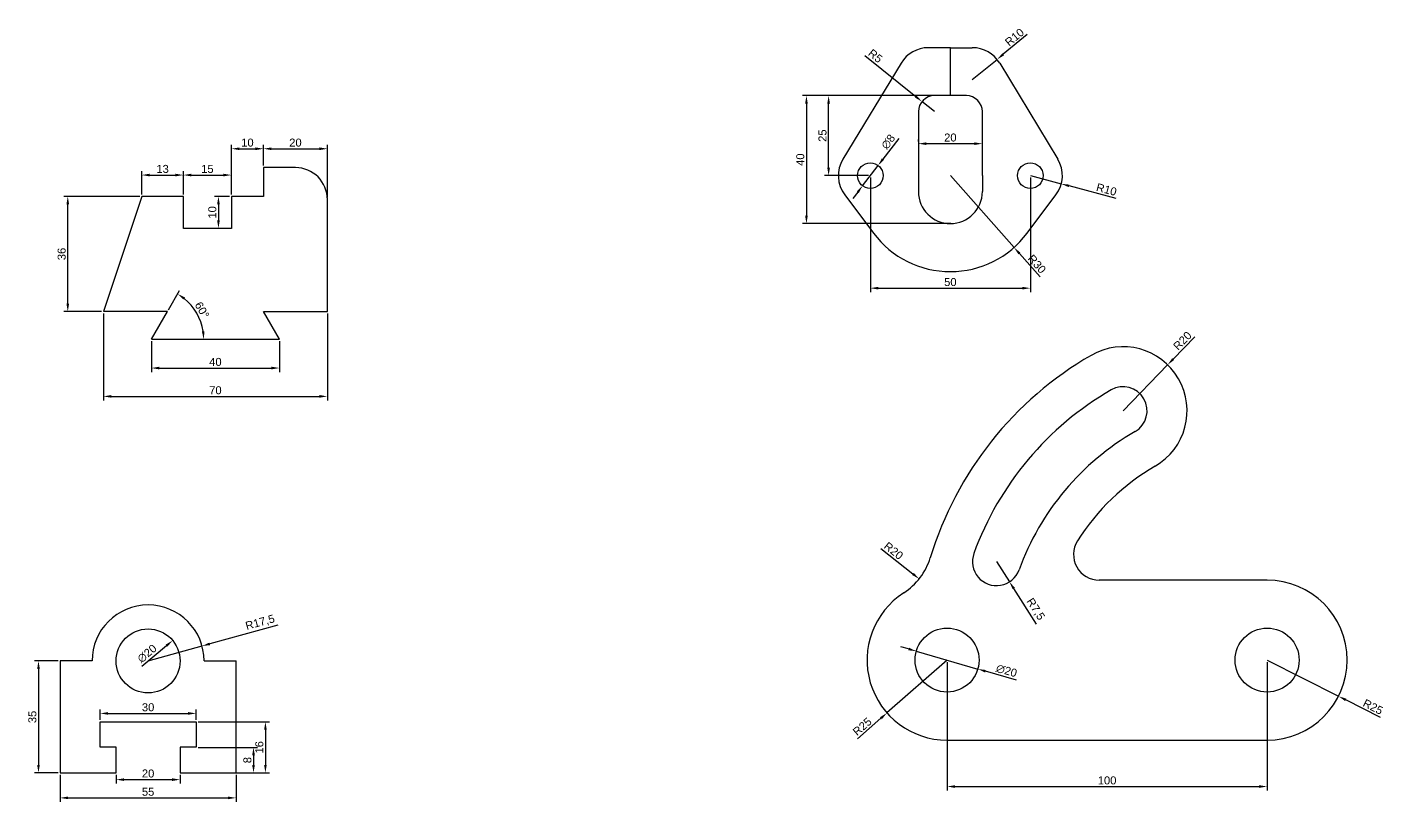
# Model space of a CAD drawing. Header units: millimetres. Extents: x 2433 to 2942, y 547 to 3299.
# Drawn here: x 2466.1 to 2890, y 1663.8 to 1906 of the extents above; entities that cross this region are included whole.
import ezdxf

# ---------------------------------------------------------------- set-up
doc = ezdxf.new("R2010")
doc.units = ezdxf.units.MM
doc.layers.get('0').update_dxf_attribs({"lineweight": 25})
doc.layers.add('ölçülendirme', color=2, linetype='Continuous', lineweight=15)
doc.styles.get("Standard").update_dxf_attribs({"font": 'arial.ttf'})
doc.dimstyles.new('ISO-25', dxfattribs={"dimtxt": 2.5, "dimasz": 2.5, "dimexe": 1.25, "dimexo": 0.625, "dimtad": 1, "dimtxsty": 'Standard', "dimcen": 2.5, "dimadec": 0, "dimazin": 0, "dimtfac": 1, "dimtmove": 0, "dimatfit": 3, "dimfxl": 1, "dimarcsym": 0})

# ---------------------------------------------------------------- blocks, each defined once
blk = doc.blocks.new('*D434')
at = {"layer": 'Defpoints', "color": 0, "transparency": 16777216}
for p in [(2514.95, 1859.71), (2501.95, 1853.04), (2514.95, 1853.04)]:
    blk.add_point(p, dxfattribs=at)
at = {"layer": 'ölçülendirme', "color": 0, "lineweight": -2, "transparency": 16777216}
for p, q in [((2501.95, 1853.66), (2501.95, 1860.96)), ((2514.95, 1853.66), (2514.95, 1860.96)), ((2504.45, 1859.71), (2512.45, 1859.71))]:
    blk.add_line(p, q, dxfattribs=at)
at = {"layer": 'ölçülendirme', "color": 0, "transparency": 16777216}
for points in [[(2504.45, 1860.13), (2504.45, 1859.29), (2501.95, 1859.71)], [(2512.45, 1860.13), (2512.45, 1859.29), (2514.95, 1859.71)]]:
    blk.add_solid(points, dxfattribs=at)
at = {"layer": 'ölçülendirme', "color": 0, "transparency": 16777216, "insert": (2508.45, 1861.61), "char_height": 2.5, "attachment_point": 5}
blk.add_mtext('13', dxfattribs=at)
blk = doc.blocks.new('*D435')
at = {"layer": 'Defpoints', "color": 0, "transparency": 16777216}
for p in [(2529.95, 1859.71), (2514.95, 1853.04), (2529.95, 1853.04)]:
    blk.add_point(p, dxfattribs=at)
at = {"layer": 'ölçülendirme', "color": 0, "lineweight": -2, "transparency": 16777216}
for p, q in [((2514.95, 1853.66), (2514.95, 1860.96)), ((2529.95, 1853.66), (2529.95, 1860.96)), ((2517.45, 1859.71), (2527.45, 1859.71))]:
    blk.add_line(p, q, dxfattribs=at)
at = {"layer": 'ölçülendirme', "color": 0, "transparency": 16777216}
for points in [[(2517.45, 1860.13), (2517.45, 1859.29), (2514.95, 1859.71)], [(2527.45, 1860.13), (2527.45, 1859.29), (2529.95, 1859.71)]]:
    blk.add_solid(points, dxfattribs=at)
at = {"layer": 'ölçülendirme', "color": 0, "transparency": 16777216, "insert": (2522.45, 1861.61), "char_height": 2.5, "attachment_point": 5}
blk.add_mtext('15', dxfattribs=at)
blk = doc.blocks.new('*D436')
at = {"layer": 'Defpoints', "color": 0, "transparency": 16777216}
for p in [(2539.95, 1867.93), (2539.95, 1862.04), (2529.95, 1853.04)]:
    blk.add_point(p, dxfattribs=at)
at = {"layer": 'ölçülendirme', "color": 0, "lineweight": -2, "transparency": 16777216}
for p, q in [((2529.95, 1853.66), (2529.95, 1869.18)), ((2532.45, 1867.93), (2537.45, 1867.93)), ((2539.95, 1862.66), (2539.95, 1869.18))]:
    blk.add_line(p, q, dxfattribs=at)
at = {"layer": 'ölçülendirme', "color": 0, "transparency": 16777216}
for points in [[(2532.45, 1868.35), (2532.45, 1867.52), (2529.95, 1867.93)], [(2537.45, 1868.35), (2537.45, 1867.52), (2539.95, 1867.93)]]:
    blk.add_solid(points, dxfattribs=at)
at = {"layer": 'ölçülendirme', "color": 0, "transparency": 16777216, "insert": (2534.95, 1869.84), "char_height": 2.5, "attachment_point": 5}
blk.add_mtext('10', dxfattribs=at)
blk = doc.blocks.new('*D437')
at = {"layer": 'Defpoints', "color": 0, "transparency": 16777216}
for p in [(2559.95, 1867.93), (2539.95, 1862.04), (2559.95, 1852.04)]:
    blk.add_point(p, dxfattribs=at)
at = {"layer": 'ölçülendirme', "color": 0, "lineweight": -2, "transparency": 16777216}
for p, q in [((2539.95, 1862.66), (2539.95, 1869.18)), ((2542.45, 1867.93), (2557.45, 1867.93)), ((2559.95, 1852.66), (2559.95, 1869.18))]:
    blk.add_line(p, q, dxfattribs=at)
at = {"layer": 'ölçülendirme', "color": 0, "transparency": 16777216}
for points in [[(2542.45, 1868.35), (2542.45, 1867.52), (2539.95, 1867.93)], [(2557.45, 1868.35), (2557.45, 1867.52), (2559.95, 1867.93)]]:
    blk.add_solid(points, dxfattribs=at)
at = {"layer": 'ölçülendirme', "color": 0, "transparency": 16777216, "insert": (2549.95, 1869.84), "char_height": 2.5, "attachment_point": 5}
blk.add_mtext('20', dxfattribs=at)
blk = doc.blocks.new('*D438')
at = {"layer": 'Defpoints', "color": 0, "transparency": 16777216}
for p in [(2529.95, 1853.04), (2525.9, 1843.04), (2529.95, 1843.04)]:
    blk.add_point(p, dxfattribs=at)
at = {"layer": 'ölçülendirme', "color": 0, "lineweight": -2, "transparency": 16777216}
for p, q in [((2529.32, 1853.04), (2524.65, 1853.04)), ((2525.9, 1850.54), (2525.9, 1845.54)), ((2529.32, 1843.04), (2524.65, 1843.04))]:
    blk.add_line(p, q, dxfattribs=at)
at = {"layer": 'ölçülendirme', "color": 0, "transparency": 16777216}
for points in [[(2525.48, 1850.54), (2526.32, 1850.54), (2525.9, 1853.04)], [(2525.48, 1845.54), (2526.32, 1845.54), (2525.9, 1843.04)]]:
    blk.add_solid(points, dxfattribs=at)
at = {"layer": 'ölçülendirme', "color": 0, "transparency": 16777216, "insert": (2524, 1848.04), "char_height": 2.5, "attachment_point": 5, "rotation": 90}
blk.add_mtext('10', dxfattribs=at)
blk = doc.blocks.new('*D439')
at = {"layer": 'Defpoints', "color": 0, "transparency": 16777216}
for p in [(2478.83, 1853.04), (2501.95, 1853.04), (2489.95, 1817.04)]:
    blk.add_point(p, dxfattribs=at)
at = {"layer": 'ölçülendirme', "color": 0, "lineweight": -2, "transparency": 16777216}
for p, q in [((2501.32, 1853.04), (2477.58, 1853.04)), ((2478.83, 1819.54), (2478.83, 1850.54)), ((2489.32, 1817.04), (2477.58, 1817.04))]:
    blk.add_line(p, q, dxfattribs=at)
at = {"layer": 'ölçülendirme', "color": 0, "transparency": 16777216}
for points in [[(2478.41, 1850.54), (2479.24, 1850.54), (2478.83, 1853.04)], [(2478.41, 1819.54), (2479.24, 1819.54), (2478.83, 1817.04)]]:
    blk.add_solid(points, dxfattribs=at)
at = {"layer": 'ölçülendirme', "color": 0, "transparency": 16777216, "insert": (2476.92, 1835.04), "char_height": 2.5, "attachment_point": 5, "rotation": 90}
blk.add_mtext('36', dxfattribs=at)
blk = doc.blocks.new('*D440')
at = {"layer": 'Defpoints', "color": 0, "transparency": 16777216}
for p in [(2504.95, 1808.38), (2544.95, 1808.38), (2544.95, 1799.39)]:
    blk.add_point(p, dxfattribs=at)
at = {"layer": 'ölçülendirme', "color": 0, "lineweight": -2, "transparency": 16777216}
for p, q in [((2504.95, 1807.75), (2504.95, 1798.14)), ((2544.95, 1807.75), (2544.95, 1798.14)), ((2507.45, 1799.39), (2542.45, 1799.39))]:
    blk.add_line(p, q, dxfattribs=at)
at = {"layer": 'ölçülendirme', "color": 0, "transparency": 16777216}
for points in [[(2507.45, 1799.81), (2507.45, 1798.97), (2504.95, 1799.39)], [(2542.45, 1799.81), (2542.45, 1798.97), (2544.95, 1799.39)]]:
    blk.add_solid(points, dxfattribs=at)
at = {"layer": 'ölçülendirme', "color": 0, "transparency": 16777216, "insert": (2524.95, 1801.29), "char_height": 2.5, "attachment_point": 5}
blk.add_mtext('40', dxfattribs=at)
blk = doc.blocks.new('*D442')
at = {"layer": 'Defpoints', "color": 0, "transparency": 16777216}
for p in [(2489.95, 1817.04), (2559.95, 1817.04), (2559.95, 1790.53)]:
    blk.add_point(p, dxfattribs=at)
at = {"layer": 'ölçülendirme', "color": 0, "lineweight": -2, "transparency": 16777216}
for p, q in [((2489.95, 1816.41), (2489.95, 1789.28)), ((2559.95, 1816.41), (2559.95, 1789.28)), ((2492.45, 1790.53), (2557.45, 1790.53))]:
    blk.add_line(p, q, dxfattribs=at)
at = {"layer": 'ölçülendirme', "color": 0, "transparency": 16777216}
for points in [[(2492.45, 1790.95), (2492.45, 1790.12), (2489.95, 1790.53)], [(2557.45, 1790.95), (2557.45, 1790.12), (2559.95, 1790.53)]]:
    blk.add_solid(points, dxfattribs=at)
at = {"layer": 'ölçülendirme', "color": 0, "transparency": 16777216, "insert": (2524.95, 1792.43), "char_height": 2.5, "attachment_point": 5}
blk.add_mtext('70', dxfattribs=at)
blk = doc.blocks.new('*D443')
at = {"layer": 'Defpoints', "color": 0, "transparency": 16777216}
for p in [(2509.95, 1817.04), (2520.32, 1813.97), (2504.95, 1808.38), (2504.95, 1808.38), (2544.95, 1808.38)]:
    blk.add_point(p, dxfattribs=at)
at = {"layer": 'ölçülendirme', "color": 0, "lineweight": -2, "transparency": 16777216}
blk.add_line((2510.26, 1817.58), (2513.75, 1823.63), dxfattribs=at)
blk.add_arc((2504.95, 1808.38), 16.37, 8.7606, 51.2394, dxfattribs=at)
at = {"layer": 'ölçülendirme', "color": 0, "transparency": 16777216}
for points in [[(2514.96, 1820.79), (2515.43, 1821.48), (2513.13, 1822.55)], [(2521.54, 1810.9), (2520.71, 1810.84), (2521.31, 1808.38)]]:
    blk.add_solid(points, dxfattribs=at)
at = {"layer": 'ölçülendirme', "color": 0, "transparency": 16777216, "insert": (2520.77, 1817.51), "char_height": 2.5, "attachment_point": 5, "rotation": 300}
blk.add_mtext('60°', dxfattribs=at)
blk = doc.blocks.new('*D444')
at = {"layer": 'Defpoints', "color": 0, "transparency": 16777216}
for p in [(2511.61, 1714.23), (2496.23, 1701.44)]:
    blk.add_point(p, dxfattribs=at)
at = {"layer": 'ölçülendirme', "color": 0, "lineweight": -2, "transparency": 16777216}
blk.add_line((2501.96, 1706.21), (2509.68, 1712.63), dxfattribs=at)
at = {"layer": 'ölçülendirme', "color": 0, "transparency": 16777216}
blk.add_solid([(2509.42, 1712.95), (2509.95, 1712.31), (2511.61, 1714.23)], dxfattribs=at)
at = {"layer": 'ölçülendirme', "color": 0, "transparency": 16777216, "insert": (2503.6, 1710.13), "char_height": 2.5, "attachment_point": 5, "rotation": 39.7404}
blk.add_mtext('∅20', dxfattribs=at)
blk = doc.blocks.new('*D445')
at = {"layer": 'Defpoints', "color": 0, "transparency": 16777216}
for p in [(2520.78, 1712.51), (2503.92, 1707.83)]:
    blk.add_point(p, dxfattribs=at)
at = {"layer": 'ölçülendirme', "color": 0, "lineweight": -2, "transparency": 16777216}
for p, q in [((2544.41, 1719.06), (2523.19, 1713.18)), ((2503.92, 1707.83), (2520.78, 1712.51))]:
    blk.add_line(p, q, dxfattribs=at)
at = {"layer": 'ölçülendirme', "color": 0, "transparency": 16777216}
blk.add_solid([(2523.08, 1713.58), (2523.3, 1712.77), (2520.78, 1712.51)], dxfattribs=at)
at = {"layer": 'ölçülendirme', "color": 0, "transparency": 16777216, "insert": (2538.95, 1719.75), "char_height": 2.5, "attachment_point": 5, "rotation": 15.4944}
blk.add_mtext('R17,5', dxfattribs=at)
blk = doc.blocks.new('*D446')
at = {"layer": 'Defpoints', "color": 0, "transparency": 16777216}
for p in [(2476.42, 1707.83), (2469.67, 1672.83), (2476.42, 1672.83)]:
    blk.add_point(p, dxfattribs=at)
at = {"layer": 'ölçülendirme', "color": 0, "lineweight": -2, "transparency": 16777216}
for p, q in [((2475.79, 1707.83), (2468.42, 1707.83)), ((2469.67, 1705.33), (2469.67, 1675.33)), ((2475.79, 1672.83), (2468.42, 1672.83))]:
    blk.add_line(p, q, dxfattribs=at)
at = {"layer": 'ölçülendirme', "color": 0, "transparency": 16777216}
for points in [[(2469.26, 1705.33), (2470.09, 1705.33), (2469.67, 1707.83)], [(2469.26, 1675.33), (2470.09, 1675.33), (2469.67, 1672.83)]]:
    blk.add_solid(points, dxfattribs=at)
at = {"layer": 'ölçülendirme', "color": 0, "transparency": 16777216, "insert": (2467.77, 1690.33), "char_height": 2.5, "attachment_point": 5, "rotation": 90}
blk.add_mtext('35', dxfattribs=at)
blk = doc.blocks.new('*D447')
at = {"layer": 'Defpoints', "color": 0, "transparency": 16777216}
for p in [(2518.92, 1691.43), (2488.92, 1688.83), (2518.92, 1688.83)]:
    blk.add_point(p, dxfattribs=at)
at = {"layer": 'ölçülendirme', "color": 0, "lineweight": -2, "transparency": 16777216}
for p, q in [((2488.92, 1689.46), (2488.92, 1692.68)), ((2491.42, 1691.43), (2516.42, 1691.43)), ((2518.92, 1689.46), (2518.92, 1692.68))]:
    blk.add_line(p, q, dxfattribs=at)
at = {"layer": 'ölçülendirme', "color": 0, "transparency": 16777216}
for points in [[(2491.42, 1691.85), (2491.42, 1691.02), (2488.92, 1691.43)], [(2516.42, 1691.85), (2516.42, 1691.02), (2518.92, 1691.43)]]:
    blk.add_solid(points, dxfattribs=at)
at = {"layer": 'ölçülendirme', "color": 0, "transparency": 16777216, "insert": (2503.92, 1693.34), "char_height": 2.5, "attachment_point": 5}
blk.add_mtext('30', dxfattribs=at)
blk = doc.blocks.new('*D448')
at = {"layer": 'Defpoints', "color": 0, "transparency": 16777216}
for p in [(2493.92, 1672.83), (2513.92, 1672.83), (2513.92, 1670.74)]:
    blk.add_point(p, dxfattribs=at)
at = {"layer": 'ölçülendirme', "color": 0, "lineweight": -2, "transparency": 16777216}
for p, q in [((2493.92, 1672.21), (2493.92, 1669.49)), ((2496.42, 1670.74), (2511.42, 1670.74)), ((2513.92, 1672.21), (2513.92, 1669.49))]:
    blk.add_line(p, q, dxfattribs=at)
at = {"layer": 'ölçülendirme', "color": 0, "transparency": 16777216}
for points in [[(2496.42, 1671.15), (2496.42, 1670.32), (2493.92, 1670.74)], [(2511.42, 1671.15), (2511.42, 1670.32), (2513.92, 1670.74)]]:
    blk.add_solid(points, dxfattribs=at)
at = {"layer": 'ölçülendirme', "color": 0, "transparency": 16777216, "insert": (2503.92, 1672.64), "char_height": 2.5, "attachment_point": 5}
blk.add_mtext('20', dxfattribs=at)
blk = doc.blocks.new('*D449')
at = {"layer": 'Defpoints', "color": 0, "transparency": 16777216}
for p in [(2476.42, 1672.83), (2531.42, 1672.83), (2531.42, 1665.03)]:
    blk.add_point(p, dxfattribs=at)
at = {"layer": 'ölçülendirme', "color": 0, "lineweight": -2, "transparency": 16777216}
for p, q in [((2476.42, 1672.21), (2476.42, 1663.78)), ((2531.42, 1672.21), (2531.42, 1663.78)), ((2478.92, 1665.03), (2528.92, 1665.03))]:
    blk.add_line(p, q, dxfattribs=at)
at = {"layer": 'ölçülendirme', "color": 0, "transparency": 16777216}
for points in [[(2478.92, 1665.45), (2478.92, 1664.62), (2476.42, 1665.03)], [(2528.92, 1665.45), (2528.92, 1664.62), (2531.42, 1665.03)]]:
    blk.add_solid(points, dxfattribs=at)
at = {"layer": 'ölçülendirme', "color": 0, "transparency": 16777216, "insert": (2503.92, 1666.93), "char_height": 2.5, "attachment_point": 5}
blk.add_mtext('55', dxfattribs=at)
blk = doc.blocks.new('*D450')
at = {"layer": 'Defpoints', "color": 0, "transparency": 16777216}
for p in [(2518.92, 1680.83), (2518.92, 1672.83), (2536.86, 1672.83)]:
    blk.add_point(p, dxfattribs=at)
at = {"layer": 'ölçülendirme', "color": 0, "lineweight": -2, "transparency": 16777216}
for p, q in [((2519.54, 1680.83), (2538.11, 1680.83)), ((2536.86, 1678.33), (2536.86, 1675.33)), ((2519.54, 1672.83), (2538.11, 1672.83))]:
    blk.add_line(p, q, dxfattribs=at)
at = {"layer": 'ölçülendirme', "color": 0, "transparency": 16777216}
for points in [[(2536.44, 1678.33), (2537.28, 1678.33), (2536.86, 1680.83)], [(2536.44, 1675.33), (2537.28, 1675.33), (2536.86, 1672.83)]]:
    blk.add_solid(points, dxfattribs=at)
at = {"layer": 'ölçülendirme', "color": 0, "transparency": 16777216, "insert": (2534.96, 1676.83), "char_height": 2.5, "attachment_point": 5, "rotation": 90}
blk.add_mtext('8', dxfattribs=at)
blk = doc.blocks.new('*D451')
at = {"layer": 'Defpoints', "color": 0, "transparency": 16777216}
for p in [(2518.92, 1688.83), (2518.92, 1672.83), (2540.58, 1672.83)]:
    blk.add_point(p, dxfattribs=at)
at = {"layer": 'ölçülendirme', "color": 0, "lineweight": -2, "transparency": 16777216}
for p, q in [((2519.54, 1688.83), (2541.83, 1688.83)), ((2540.58, 1686.33), (2540.58, 1675.33)), ((2519.54, 1672.83), (2541.83, 1672.83))]:
    blk.add_line(p, q, dxfattribs=at)
at = {"layer": 'ölçülendirme', "color": 0, "transparency": 16777216}
for points in [[(2540.16, 1686.33), (2540.99, 1686.33), (2540.58, 1688.83)], [(2540.16, 1675.33), (2540.99, 1675.33), (2540.58, 1672.83)]]:
    blk.add_solid(points, dxfattribs=at)
at = {"layer": 'ölçülendirme', "color": 0, "transparency": 16777216, "insert": (2538.68, 1680.83), "char_height": 2.5, "attachment_point": 5, "rotation": 90}
blk.add_mtext('16', dxfattribs=at)
blk = doc.blocks.new('*D500')
at = {"layer": 'Defpoints', "color": 0, "transparency": 16777216}
for p in [(2779.57, 1859.53), (2789.24, 1856.96)]:
    blk.add_point(p, dxfattribs=at)
at = {"layer": 'ölçülendirme', "color": 0, "lineweight": -2, "transparency": 16777216}
for p, q in [((2779.57, 1859.53), (2789.24, 1856.96)), ((2806.34, 1852.42), (2791.65, 1856.32))]:
    blk.add_line(p, q, dxfattribs=at)
at = {"layer": 'ölçülendirme', "color": 0, "transparency": 16777216}
blk.add_solid([(2791.76, 1856.72), (2791.55, 1855.92), (2789.24, 1856.96)], dxfattribs=at)
at = {"layer": 'ölçülendirme', "color": 0, "transparency": 16777216, "insert": (2803.35, 1855.18), "char_height": 2.5, "attachment_point": 5, "rotation": 345.1293}
blk.add_mtext('R10', dxfattribs=at)
blk = doc.blocks.new('*D501')
at = {"layer": 'Defpoints', "color": 0, "transparency": 16777216}
for p in [(2745.69, 1882.68), (2749.57, 1879.53)]:
    blk.add_point(p, dxfattribs=at)
at = {"layer": 'ölçülendirme', "color": 0, "lineweight": -2, "transparency": 16777216}
for p, q in [((2727.9, 1897.13), (2743.75, 1884.25)), ((2749.57, 1879.53), (2745.69, 1882.68))]:
    blk.add_line(p, q, dxfattribs=at)
at = {"layer": 'ölçülendirme', "color": 0, "transparency": 16777216}
blk.add_solid([(2744.01, 1884.58), (2743.49, 1883.93), (2745.69, 1882.68)], dxfattribs=at)
at = {"layer": 'ölçülendirme', "color": 0, "transparency": 16777216, "insert": (2731.16, 1896.93), "char_height": 2.5, "attachment_point": 5, "rotation": 320.9126}
blk.add_mtext('R5', dxfattribs=at)
blk = doc.blocks.new('*D502')
at = {"layer": 'Defpoints', "color": 0, "transparency": 16777216}
for p in [(2769.17, 1895.87), (2761.43, 1889.53)]:
    blk.add_point(p, dxfattribs=at)
at = {"layer": 'ölçülendirme', "color": 0, "lineweight": -2, "transparency": 16777216}
for p, q in [((2778.61, 1903.61), (2771.1, 1897.45)), ((2761.43, 1889.53), (2769.17, 1895.87))]:
    blk.add_line(p, q, dxfattribs=at)
at = {"layer": 'ölçülendirme', "color": 0, "transparency": 16777216}
blk.add_solid([(2770.83, 1897.77), (2771.36, 1897.13), (2769.17, 1895.87)], dxfattribs=at)
at = {"layer": 'ölçülendirme', "color": 0, "transparency": 16777216, "insert": (2774.62, 1902.8), "char_height": 2.5, "attachment_point": 5, "rotation": 39.3544}
blk.add_mtext('R10', dxfattribs=at)
blk = doc.blocks.new('*D503')
at = {"layer": 'Defpoints', "color": 0, "transparency": 16777216}
for p in [(2732, 1862.71), (2727.15, 1856.35)]:
    blk.add_point(p, dxfattribs=at)
at = {"layer": 'ölçülendirme', "color": 0, "lineweight": -2, "transparency": 16777216}
for p, q in [((2738.44, 1871.14), (2733.52, 1864.69)), ((2727.15, 1856.35), (2732, 1862.71)), ((2725.63, 1854.36), (2724.11, 1852.37))]:
    blk.add_line(p, q, dxfattribs=at)
at = {"layer": 'ölçülendirme', "color": 0, "transparency": 16777216}
for points in [[(2733.18, 1864.95), (2733.85, 1864.44), (2732, 1862.71)], [(2725.3, 1854.61), (2725.96, 1854.11), (2727.15, 1856.35)]]:
    blk.add_solid(points, dxfattribs=at)
at = {"layer": 'ölçülendirme', "color": 0, "transparency": 16777216, "insert": (2735.17, 1870.11), "char_height": 2.5, "attachment_point": 5, "rotation": 52.6577}
blk.add_mtext('∅8', dxfattribs=at)
blk = doc.blocks.new('*D504')
at = {"layer": 'Defpoints', "color": 0, "transparency": 16777216}
for p in [(2754.57, 1859.53), (2774.47, 1837.08)]:
    blk.add_point(p, dxfattribs=at)
at = {"layer": 'ölçülendirme', "color": 0, "lineweight": -2, "transparency": 16777216}
for p, q in [((2754.57, 1859.53), (2774.47, 1837.08)), ((2782.58, 1827.94), (2776.13, 1835.21))]:
    blk.add_line(p, q, dxfattribs=at)
at = {"layer": 'ölçülendirme', "color": 0, "transparency": 16777216}
blk.add_solid([(2776.44, 1835.48), (2775.82, 1834.93), (2774.47, 1837.08)], dxfattribs=at)
at = {"layer": 'ölçülendirme', "color": 0, "transparency": 16777216, "insert": (2781.61, 1831.9), "char_height": 2.5, "attachment_point": 5, "rotation": 311.558}
blk.add_mtext('R30', dxfattribs=at)
blk = doc.blocks.new('*D505')
at = {"layer": 'Defpoints', "color": 0, "transparency": 16777216}
for p in [(2744.57, 1869.53), (2764.57, 1869.53), (2764.57, 1869.53)]:
    blk.add_point(p, dxfattribs=at)
at = {"layer": 'ölçülendirme', "color": 0, "lineweight": -2, "transparency": 16777216}
for p, q in [((2744.57, 1870.15), (2744.57, 1870.78)), ((2747.07, 1869.53), (2762.07, 1869.53)), ((2764.57, 1870.15), (2764.57, 1870.78))]:
    blk.add_line(p, q, dxfattribs=at)
at = {"layer": 'ölçülendirme', "color": 0, "transparency": 16777216}
for points in [[(2747.07, 1869.94), (2747.07, 1869.11), (2744.57, 1869.53)], [(2762.07, 1869.94), (2762.07, 1869.11), (2764.57, 1869.53)]]:
    blk.add_solid(points, dxfattribs=at)
at = {"layer": 'ölçülendirme', "color": 0, "transparency": 16777216, "insert": (2754.57, 1871.43), "char_height": 2.5, "attachment_point": 5}
blk.add_mtext('20', dxfattribs=at)
blk = doc.blocks.new('*D506')
at = {"layer": 'Defpoints', "color": 0, "transparency": 16777216}
for p in [(2716.54, 1884.53), (2754.57, 1884.53), (2729.57, 1859.53)]:
    blk.add_point(p, dxfattribs=at)
at = {"layer": 'ölçülendirme', "color": 0, "lineweight": -2, "transparency": 16777216}
for p, q in [((2753.95, 1884.53), (2715.29, 1884.53)), ((2716.54, 1862.03), (2716.54, 1882.03)), ((2728.95, 1859.53), (2715.29, 1859.53))]:
    blk.add_line(p, q, dxfattribs=at)
at = {"layer": 'ölçülendirme', "color": 0, "transparency": 16777216}
for points in [[(2716.12, 1882.03), (2716.95, 1882.03), (2716.54, 1884.53)], [(2716.12, 1862.03), (2716.95, 1862.03), (2716.54, 1859.53)]]:
    blk.add_solid(points, dxfattribs=at)
at = {"layer": 'ölçülendirme', "color": 0, "transparency": 16777216, "insert": (2714.63, 1872.03), "char_height": 2.5, "attachment_point": 5, "rotation": 90}
blk.add_mtext('25', dxfattribs=at)
blk = doc.blocks.new('*D507')
at = {"layer": 'Defpoints', "color": 0, "transparency": 16777216}
for p in [(2754.57, 1884.53), (2709.61, 1844.53), (2755.39, 1844.53)]:
    blk.add_point(p, dxfattribs=at)
at = {"layer": 'ölçülendirme', "color": 0, "lineweight": -2, "transparency": 16777216}
for p, q in [((2753.95, 1884.53), (2708.36, 1884.53)), ((2709.61, 1882.03), (2709.61, 1847.03)), ((2754.76, 1844.53), (2708.36, 1844.53))]:
    blk.add_line(p, q, dxfattribs=at)
at = {"layer": 'ölçülendirme', "color": 0, "transparency": 16777216}
for points in [[(2709.19, 1882.03), (2710.02, 1882.03), (2709.61, 1884.53)], [(2709.19, 1847.03), (2710.02, 1847.03), (2709.61, 1844.53)]]:
    blk.add_solid(points, dxfattribs=at)
at = {"layer": 'ölçülendirme', "color": 0, "transparency": 16777216, "insert": (2707.7, 1864.53), "char_height": 2.5, "attachment_point": 5, "rotation": 90}
blk.add_mtext('40', dxfattribs=at)
blk = doc.blocks.new('*D508')
at = {"layer": 'Defpoints', "color": 0, "transparency": 16777216}
for p in [(2729.57, 1859.53), (2779.57, 1859.53), (2779.57, 1824.35)]:
    blk.add_point(p, dxfattribs=at)
at = {"layer": 'ölçülendirme', "color": 0, "lineweight": -2, "transparency": 16777216}
for p, q in [((2729.57, 1858.9), (2729.57, 1823.1)), ((2779.57, 1858.9), (2779.57, 1823.1)), ((2732.07, 1824.35), (2777.07, 1824.35))]:
    blk.add_line(p, q, dxfattribs=at)
at = {"layer": 'ölçülendirme', "color": 0, "transparency": 16777216}
for points in [[(2732.07, 1824.77), (2732.07, 1823.94), (2729.57, 1824.35)], [(2777.07, 1824.77), (2777.07, 1823.94), (2779.57, 1824.35)]]:
    blk.add_solid(points, dxfattribs=at)
at = {"layer": 'ölçülendirme', "color": 0, "transparency": 16777216, "insert": (2754.57, 1826.25), "char_height": 2.5, "attachment_point": 5}
blk.add_mtext('50', dxfattribs=at)
blk = doc.blocks.new('*D509')
at = {"layer": 'Defpoints', "color": 0, "transparency": 16777216}
for p in [(2853.54, 1708.1), (2875.85, 1696.8)]:
    blk.add_point(p, dxfattribs=at)
at = {"layer": 'ölçülendirme', "color": 0, "lineweight": -2, "transparency": 16777216}
for p, q in [((2853.54, 1708.1), (2875.85, 1696.8)), ((2888.99, 1690.15), (2878.08, 1695.67))]:
    blk.add_line(p, q, dxfattribs=at)
at = {"layer": 'ölçülendirme', "color": 0, "transparency": 16777216}
blk.add_solid([(2878.27, 1696.04), (2877.89, 1695.3), (2875.85, 1696.8)], dxfattribs=at)
at = {"layer": 'ölçülendirme', "color": 0, "transparency": 16777216, "insert": (2886.62, 1693.48), "char_height": 2.5, "attachment_point": 5, "rotation": 333.144}
blk.add_mtext('R25', dxfattribs=at)
blk = doc.blocks.new('*D510')
at = {"layer": 'Defpoints', "color": 0, "transparency": 16777216}
for p in [(2753.54, 1708.1), (2734.77, 1691.59)]:
    blk.add_point(p, dxfattribs=at)
at = {"layer": 'ölçülendirme', "color": 0, "lineweight": -2, "transparency": 16777216}
for p, q in [((2753.54, 1708.1), (2734.77, 1691.59)), ((2725.58, 1683.5), (2732.89, 1689.94))]:
    blk.add_line(p, q, dxfattribs=at)
at = {"layer": 'ölçülendirme', "color": 0, "transparency": 16777216}
blk.add_solid([(2732.62, 1690.25), (2733.17, 1689.62), (2734.77, 1691.59)], dxfattribs=at)
at = {"layer": 'ölçülendirme', "color": 0, "transparency": 16777216, "insert": (2727.04, 1687.32), "char_height": 2.5, "attachment_point": 5, "rotation": 41.3288}
blk.add_mtext('R25', dxfattribs=at)
blk = doc.blocks.new('*D511')
at = {"layer": 'Defpoints', "color": 0, "transparency": 16777216}
for p in [(2743.94, 1710.88), (2763.15, 1705.31)]:
    blk.add_point(p, dxfattribs=at)
at = {"layer": 'ölçülendirme', "color": 0, "lineweight": -2, "transparency": 16777216}
for p, q in [((2741.54, 1711.58), (2739.14, 1712.28)), ((2743.94, 1710.88), (2763.15, 1705.31)), ((2775.19, 1701.81), (2765.55, 1704.61))]:
    blk.add_line(p, q, dxfattribs=at)
at = {"layer": 'ölçülendirme', "color": 0, "transparency": 16777216}
for points in [[(2741.65, 1711.98), (2741.42, 1711.18), (2743.94, 1710.88)], [(2765.66, 1705.01), (2765.43, 1704.21), (2763.15, 1705.31)]]:
    blk.add_solid(points, dxfattribs=at)
at = {"layer": 'ölçülendirme', "color": 0, "transparency": 16777216, "insert": (2772.12, 1704.76), "char_height": 2.5, "attachment_point": 5, "rotation": 343.8191}
blk.add_mtext('∅20', dxfattribs=at)
blk = doc.blocks.new('*D512')
at = {"layer": 'Defpoints', "color": 0, "transparency": 16777216}
for p in [(2729.17, 1745.92), (2744.83, 1733.48)]:
    blk.add_point(p, dxfattribs=at)
at = {"layer": 'ölçülendirme', "color": 0, "lineweight": -2, "transparency": 16777216}
blk.add_line((2732.83, 1743.02), (2742.87, 1735.03), dxfattribs=at)
at = {"layer": 'ölçülendirme', "color": 0, "transparency": 16777216}
blk.add_solid([(2743.13, 1735.36), (2742.61, 1734.71), (2744.83, 1733.48)], dxfattribs=at)
at = {"layer": 'ölçülendirme', "color": 0, "transparency": 16777216, "insert": (2736.83, 1742.26), "char_height": 2.5, "attachment_point": 5, "rotation": 321.5231}
blk.add_mtext('R20', dxfattribs=at)
blk = doc.blocks.new('*D513')
at = {"layer": 'Defpoints', "color": 0, "transparency": 16777216}
for p in [(2822.46, 1800.4), (2808.54, 1786.04)]:
    blk.add_point(p, dxfattribs=at)
at = {"layer": 'ölçülendirme', "color": 0, "lineweight": -2, "transparency": 16777216}
for p, q in [((2830.96, 1809.18), (2824.2, 1802.2)), ((2808.54, 1786.04), (2822.46, 1800.4))]:
    blk.add_line(p, q, dxfattribs=at)
at = {"layer": 'ölçülendirme', "color": 0, "transparency": 16777216}
blk.add_solid([(2823.9, 1802.49), (2824.5, 1801.91), (2822.46, 1800.4)], dxfattribs=at)
at = {"layer": 'ölçülendirme', "color": 0, "transparency": 16777216, "insert": (2827.08, 1807.91), "char_height": 2.5, "attachment_point": 5, "rotation": 45.9113}
blk.add_mtext('R20', dxfattribs=at)
blk = doc.blocks.new('*D514')
at = {"layer": 'Defpoints', "color": 0, "transparency": 16777216}
for p in [(2753.54, 1708.1), (2853.54, 1708.1), (2853.54, 1668.58)]:
    blk.add_point(p, dxfattribs=at)
at = {"layer": 'ölçülendirme', "color": 0, "lineweight": -2, "transparency": 16777216}
for p, q in [((2753.54, 1707.47), (2753.54, 1667.33)), ((2853.54, 1707.47), (2853.54, 1667.33)), ((2756.04, 1668.58), (2851.04, 1668.58))]:
    blk.add_line(p, q, dxfattribs=at)
at = {"layer": 'ölçülendirme', "color": 0, "transparency": 16777216}
for points in [[(2756.04, 1668.99), (2756.04, 1668.16), (2753.54, 1668.58)], [(2851.04, 1668.99), (2851.04, 1668.16), (2853.54, 1668.58)]]:
    blk.add_solid(points, dxfattribs=at)
at = {"layer": 'ölçülendirme', "color": 0, "transparency": 16777216, "insert": (2803.54, 1670.48), "char_height": 2.5, "attachment_point": 5}
blk.add_mtext('100', dxfattribs=at)
blk = doc.blocks.new('*D515')
at = {"layer": 'Defpoints', "color": 0, "transparency": 16777216}
for p in [(2768.97, 1738.88), (2773.03, 1732.57)]:
    blk.add_point(p, dxfattribs=at)
at = {"layer": 'ölçülendirme', "color": 0, "lineweight": -2, "transparency": 16777216}
for p, q in [((2768.97, 1738.88), (2773.03, 1732.57)), ((2781.53, 1719.35), (2774.38, 1730.47))]:
    blk.add_line(p, q, dxfattribs=at)
at = {"layer": 'ölçülendirme', "color": 0, "transparency": 16777216}
blk.add_solid([(2774.73, 1730.69), (2774.03, 1730.24), (2773.03, 1732.57)], dxfattribs=at)
at = {"layer": 'ölçülendirme', "color": 0, "transparency": 16777216, "insert": (2781.1, 1723.95), "char_height": 2.5, "attachment_point": 5, "rotation": 302.7487}
blk.add_mtext('R7,5', dxfattribs=at)

msp = doc.modelspace()

# ---------------------------------------------------------------- linework, layer by layer
for p, q in [((2754.573, 1899.526), (2747.712, 1899.526)), ((2754.573, 1884.526), (2754.573, 1899.526)), ((2754.573, 1899.526), (2761.433, 1899.526)), ((2739.155, 1894.7), (2721.016, 1864.7)), ((2769.991, 1894.7), (2788.13, 1864.7)), ((2759.573, 1884.526), (2749.573, 1884.526)), ((2744.573, 1879.526), (2744.573, 1859.526)), ((2764.573, 1859.526), (2764.573, 1879.526)), ((2549.946, 1862.037), (2539.946, 1862.037)), ((2539.946, 1862.037), (2539.946, 1853.037)), ((2744.573, 1859.526), (2744.573, 1854.526)), ((2764.573, 1859.526), (2764.573, 1854.526)), ((2501.946, 1853.037), (2489.946, 1817.037)), ((2514.946, 1853.037), (2501.946, 1853.037)), ((2514.946, 1843.037), (2514.946, 1853.037)), ((2539.946, 1853.037), (2529.946, 1853.037)), ((2529.946, 1853.037), (2529.946, 1843.037)), ((2721.573, 1853.526), (2730.573, 1841.526)), ((2778.573, 1841.526), (2787.573, 1853.526)), ((2559.946, 1817.037), (2559.946, 1852.037)), ((2754.573, 1844.526), (2755.387, 1844.526)), ((2529.946, 1843.037), (2514.946, 1843.037)), ((2509.946, 1817.037), (2489.946, 1817.037)), ((2504.946, 1808.377), (2509.946, 1817.037)), ((2544.946, 1808.377), (2539.946, 1817.037)), ((2539.946, 1817.037), (2554.946, 1817.037)), ((2554.946, 1817.037), (2559.946, 1817.037)), ((2504.946, 1808.377), (2544.946, 1808.377)), ((2853.543, 1733.096), (2801.055, 1733.096)), ((2486.417, 1707.833), (2476.417, 1707.833)), ((2476.417, 1707.833), (2476.417, 1672.833)), ((2521.417, 1707.833), (2531.417, 1707.833)), ((2531.417, 1672.833), (2531.417, 1707.833)), ((2488.917, 1680.833), (2488.917, 1688.833)), ((2488.917, 1688.833), (2518.917, 1688.833)), ((2518.917, 1688.833), (2518.917, 1680.833)), ((2753.543, 1683.096), (2853.543, 1683.096)), ((2493.917, 1680.833), (2488.917, 1680.833)), ((2493.917, 1672.833), (2493.917, 1680.833)), ((2518.917, 1680.833), (2513.917, 1680.833)), ((2513.917, 1680.833), (2513.917, 1672.833)), ((2476.417, 1672.833), (2493.917, 1672.833)), ((2513.917, 1672.833), (2531.417, 1672.833))]:
    msp.add_line(p, q)
for centre, radius in [((2729.573, 1859.526), 4), ((2779.573, 1859.526), 4), ((2503.917, 1707.833), 10), ((2753.543, 1708.096), 10), ((2853.543, 1708.096), 10)]:
    msp.add_circle(centre, radius)
for centre, radius, start, end in [((2747.712, 1889.526), 10, 90, 148.84087), ((2761.433, 1889.526), 10, 31.15913, 90), ((2749.573, 1879.526), 5, 90, 180), ((2759.573, 1879.526), 5, 0, 90), ((2549.946, 1852.037), 10, 0, 90), ((2729.573, 1859.526), 10, 148.84087, 216.8699), ((2779.573, 1859.526), 10, 323.1301, 31.15913), ((2754.573, 1854.526), 10, 180, 0), ((2754.573, 1859.526), 30, 216.8699, 323.1301), ((2808.543, 1786.038), 20, 300, 120), ((2853.543, 1708.096), 110, 120, 163.08369), ((2808.543, 1786.038), 7.5, 300, 120), ((2853.543, 1708.096), 97.5, 120, 160), ((2853.543, 1708.096), 82.5, 120, 160), ((2853.543, 1708.096), 70, 120, 147.84185), ((2801.055, 1741.096), 8, 147.84185, 270), ((2729.168, 1745.923), 20, 302.79717, 343.08369), ((2768.971, 1738.878), 7.5, 160, 340), ((2853.543, 1708.096), 25, 270, 90), ((2503.917, 1707.833), 17.5, 0, 180), ((2753.543, 1708.096), 25, 122.79717, 270)]:
    msp.add_arc(centre, radius, start, end)

# ---------------------------------------------------------------- dimensions: what is measured, and where the dimension line sits
at = {"layer": 'ölçülendirme'}
for center, mpoint, picture, middle in [((2761.433, 1889.526), (2769.166, 1895.867), '*D502', (2774.616, 1902.796)), ((2754.573, 1859.526), (2774.474, 1837.077), '*D504', (2781.608, 1831.898)), ((2808.543, 1786.038), (2822.459, 1800.404), '*D513', (2827.082, 1807.909)), ((2753.543, 1708.096), (2734.77, 1691.587), '*D510', (2727.04, 1687.321))]:
    dim = msp.add_radius_dim(center=center, mpoint=mpoint, dimstyle='ISO-25', dxfattribs=at)
    dim.commit()
    dim.dimension.update_dxf_attribs({"geometry": picture, "text_midpoint": middle})
for center, mpoint, picture, middle in [((2749.573, 1879.526), (2745.692, 1882.678), '*D501', (2729.96, 1895.458)), ((2779.573, 1859.526), (2789.238, 1856.96), '*D500', (2802.858, 1853.343)), ((2729.168, 1745.923), (2744.826, 1733.479), '*D512', (2735.651, 1740.771)), ((2768.971, 1738.878), (2773.028, 1732.57), '*D515', (2779.312, 1722.8)), ((2503.917, 1707.833), (2520.781, 1712.508), '*D445', (2539.514, 1717.701)), ((2853.543, 1708.096), (2875.847, 1696.802), '*D509', (2885.757, 1691.785))]:
    dim = msp.add_radius_dim(center=center, mpoint=mpoint, dimstyle='ISO-25', dxfattribs=at)
    dim.commit()
    dim.dimension.update_dxf_attribs({"geometry": picture, "text_midpoint": middle, "dimtype": 164})
for base, p1, p2, picture, middle in [((2709.606, 1844.526), (2754.573, 1884.526), (2755.387, 1844.526), '*D507', (2707.705, 1864.526)), ((2716.535, 1884.526), (2729.573, 1859.526), (2754.573, 1884.526), '*D506', (2714.634, 1872.026)), ((2478.827, 1853.037), (2489.946, 1817.037), (2501.946, 1853.037), '*D439', (2476.924, 1835.037)), ((2525.899, 1843.037), (2529.946, 1853.037), (2529.946, 1843.037), '*D438', (2523.998, 1848.037)), ((2469.673, 1672.833), (2476.417, 1707.833), (2476.417, 1672.833), '*D446', (2467.77, 1690.333)), ((2540.577, 1672.833), (2518.917, 1688.833), (2518.917, 1672.833), '*D451', (2538.675, 1680.833)), ((2536.859, 1672.833), (2518.917, 1680.833), (2518.917, 1672.833), '*D450', (2534.957, 1676.833))]:
    dim = msp.add_linear_dim(base=base, p1=p1, p2=p2, angle=90, dimstyle='ISO-25', dxfattribs=at)
    dim.commit()
    dim.dimension.update_dxf_attribs({"geometry": picture, "text_midpoint": middle})
for base, p1, p2, picture, middle in [((2539.946, 1867.935), (2529.946, 1853.037), (2539.946, 1862.037), '*D436', (2534.946, 1869.836)), ((2559.946, 1867.935), (2539.946, 1862.037), (2559.946, 1852.037), '*D437', (2549.946, 1869.836)), ((2764.573, 1869.526), (2744.573, 1869.526), (2764.573, 1869.526), '*D505', (2754.573, 1871.427)), ((2514.946, 1859.71), (2501.946, 1853.037), (2514.946, 1853.037), '*D434', (2508.446, 1861.612)), ((2529.946, 1859.71), (2514.946, 1853.037), (2529.946, 1853.037), '*D435', (2522.446, 1861.611)), ((2779.573, 1824.353), (2729.573, 1859.526), (2779.573, 1859.526), '*D508', (2754.573, 1826.254)), ((2559.946, 1790.533), (2489.946, 1817.037), (2559.946, 1817.037), '*D442', (2524.946, 1792.434)), ((2544.946, 1799.391), (2504.946, 1808.377), (2544.946, 1808.377), '*D440', (2524.946, 1801.292)), ((2853.543, 1668.578), (2753.543, 1708.096), (2853.543, 1708.096), '*D514', (2803.543, 1670.479)), ((2518.917, 1691.433), (2488.917, 1688.833), (2518.917, 1688.833), '*D447', (2503.917, 1693.335)), ((2531.417, 1665.033), (2476.417, 1672.833), (2531.417, 1672.833), '*D449', (2503.917, 1666.929)), ((2513.917, 1670.737), (2493.917, 1672.833), (2513.917, 1672.833), '*D448', (2503.917, 1672.639))]:
    dim = msp.add_linear_dim(base=base, p1=p1, p2=p2, dimstyle='ISO-25', dxfattribs=at)
    dim.commit()
    dim.dimension.update_dxf_attribs({"geometry": picture, "text_midpoint": middle})
for p1, p2, picture, middle in [((2727.147, 1856.346), (2731.999, 1862.706), '*D503', (2735.167, 1870.109)), ((2743.94, 1710.883), (2763.147, 1705.309), '*D511', (2772.12, 1704.758))]:
    dim = msp.add_diameter_dim_2p(p1=p1, p2=p2, dimstyle='ISO-25', dxfattribs=at)
    dim.commit()
    dim.dimension.update_dxf_attribs({"geometry": picture, "text_midpoint": middle})
dim = msp.add_angular_dim_2l(base=(2520.325, 1813.974), line1=((2504.946, 1808.377), (2544.946, 1808.377)), line2=((2504.946, 1808.377), (2509.946, 1817.037)), dimstyle='ISO-25', dxfattribs=at)
dim.commit()
dim.dimension.update_dxf_attribs({"geometry": '*D443', "text_midpoint": (2520.766, 1817.511)})
dim = msp.add_diameter_dim_2p(p1=(2496.228, 1701.44), p2=(2511.607, 1714.226), dimstyle='ISO-25', dxfattribs=at)
dim.commit()
dim.dimension.update_dxf_attribs({"geometry": '*D444', "text_midpoint": (2504.862, 1708.618), "dimtype": 163})

doc.saveas('drawing.dxf')
